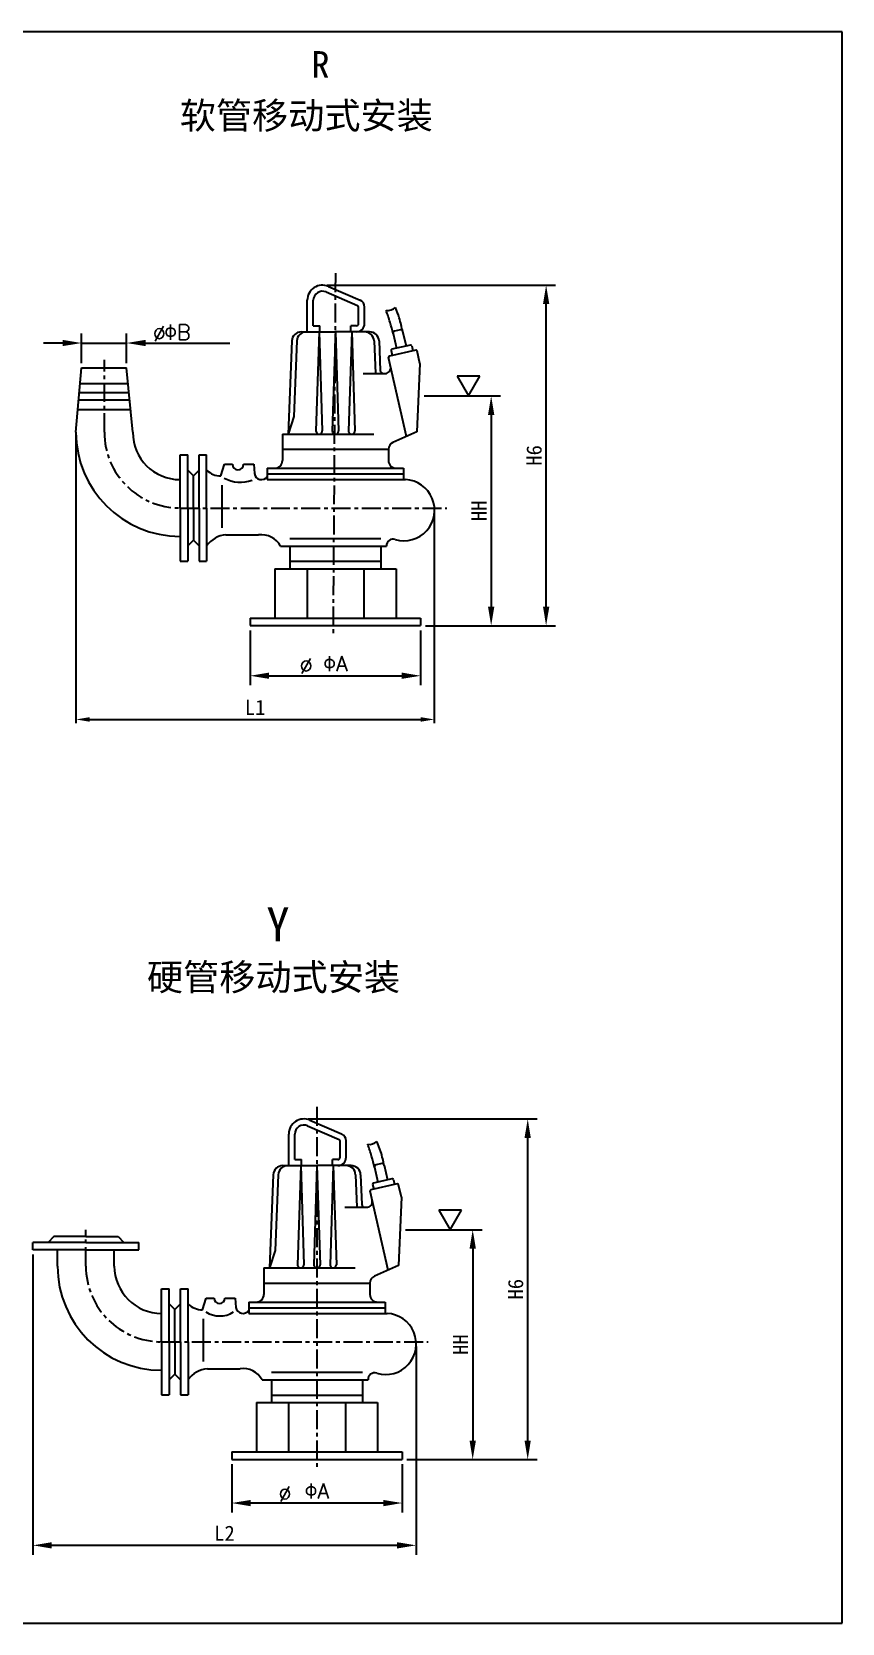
# Model space of a CAD drawing. Extents: x 1620 to 2878, y -792 to 791.
# Drawn here: x 2448.7 to 2555.6, y 119.4 to 329.4 of the extents above; entities that cross this region are included whole.
import ezdxf
from ezdxf.enums import TextEntityAlignment as Align

# ---------------------------------------------------------------- set-up
doc = ezdxf.new("R2010")
doc.units = 0
doc.header["$MEASUREMENT"] = 0
doc.linetypes.add('CENTERX2', pattern=[4, 2.5, -0.5, 0.5, -0.5])
doc.layers.get('0').update_dxf_attribs({"linetype": 'CONTINUOUS'})
doc.layers.get('DEFPOINTS').update_dxf_attribs({"linetype": 'CONTINUOUS'})
for name, color, linetype in [('1', 7, 'CONTINUOUS'), ('2', 1, 'CONTINUOUS'), ('5', 4, 'CENTERX2'), ('7', 1, 'CONTINUOUS')]:
    doc.layers.add(name, color=color, linetype=linetype)
doc.styles.add('HZTXT', font='txt.shx', dxfattribs={"bigfont": 'hztxt.shx'})
doc.styles.get("Standard").update_dxf_attribs({"font": 'SimSun.ttf', "width": 0.6})
doc.dimstyles.get("Standard").update_dxf_attribs({"dimtxt": 0.18, "dimasz": 0.18, "dimexe": 0.18, "dimexo": 0.0625, "dimgap": 0.09, "dimtad": 0, "dimtih": 1, "dimtoh": 1, "dimdec": 4, "dimzin": 0, "dimdsep": 46, "dimtxsty": 'Standard', "dimcen": 0.09, "dimadec": 0, "dimazin": 0, "dimtfac": 1, "dimtdec": 4, "dimtofl": 0, "dimtmove": 0, "dimatfit": 3, "dimfxl": 0, "dimtolj": 1, "dimtzin": 0, "dimarcsym": 0})

# ---------------------------------------------------------------- blocks, each defined once
blk = doc.blocks.new('A$C28C31050')
at = {"layer": '7'}
blk.add_arc((4, 91.9), 30.6, 262.492, 312.1245, dxfattribs=at)
for points in [[(18.4, 0), (10.5, 30), (0, 61.5)], [(43.9, 4.7), (34.7, 41.7), (24.5, 69.2)]]:
    blk.add_spline(points, degree=3, dxfattribs=at)
blk = doc.blocks.new('A$C30E952DB')
at = {"layer": '2'}
for p, q in [((60, 52), (0, 52)), ((0, 52), (30, 0)), ((30, 0), (60, 52))]:
    blk.add_line(p, q, dxfattribs=at)
blk = doc.blocks.new('*D329')
at = {"layer": '2', "color": 0, "lineweight": -2}
for p, q in [((2477.48, 250.45), (2477.48, 243.21)), ((2499.98, 250.45), (2499.98, 243.21)), ((2479.98, 244.46), (2497.48, 244.46))]:
    blk.add_line(p, q, dxfattribs=at)
at = {"layer": '2', "color": 0}
for points in [[(2479.98, 244.88), (2479.98, 244.05), (2477.48, 244.46)], [(2497.48, 244.88), (2497.48, 244.05), (2499.98, 244.46)]]:
    blk.add_solid(points, dxfattribs=at)
at = {"layer": 'DEFPOINTS', "color": 0}
for p in [(2477.48, 251.07), (2499.98, 251.07), (2499.98, 244.46)]:
    blk.add_point(p, dxfattribs=at)
blk = doc.blocks.new('*D330')
at = {"layer": '2', "color": 0, "lineweight": -2}
for p, q in [((2487.62, 296.01), (2517.79, 296.01)), ((2516.54, 253.57), (2516.54, 293.51)), ((2500.6, 251.07), (2517.79, 251.07))]:
    blk.add_line(p, q, dxfattribs=at)
at = {"layer": '2', "color": 0}
for points in [[(2516.13, 293.51), (2516.96, 293.51), (2516.54, 296.01)], [(2516.13, 253.57), (2516.96, 253.57), (2516.54, 251.07)]]:
    blk.add_solid(points, dxfattribs=at)
at = {"layer": 'DEFPOINTS', "color": 0}
for p in [(2487, 296.01), (2516.54, 296.01), (2499.98, 251.07)]:
    blk.add_point(p, dxfattribs=at)
blk = doc.blocks.new('*D331')
at = {"layer": '2', "color": 0, "lineweight": -2}
for p, q in [((2500.43, 281.38), (2510.54, 281.38)), ((2509.29, 278.88), (2509.29, 253.57)), ((2500.6, 251.07), (2510.54, 251.07))]:
    blk.add_line(p, q, dxfattribs=at)
at = {"layer": '2', "color": 0}
for points in [[(2508.87, 278.88), (2509.7, 278.88), (2509.29, 281.38)], [(2508.87, 253.57), (2509.7, 253.57), (2509.29, 251.07)]]:
    blk.add_solid(points, dxfattribs=at)
at = {"layer": 'DEFPOINTS', "color": 0}
for p in [(2499.8, 281.38), (2499.98, 251.07), (2509.29, 251.07)]:
    blk.add_point(p, dxfattribs=at)
blk = doc.blocks.new('*D332')
at = {"layer": '2', "color": 0, "lineweight": -2}
for p, q in [((2452.71, 288.37), (2450.21, 288.37)), ((2455.21, 285.72), (2455.21, 289.62)), ((2455.21, 288.37), (2461.16, 288.37)), ((2461.16, 285.72), (2461.16, 289.62)), ((2463.66, 288.37), (2474.77, 288.37))]:
    blk.add_line(p, q, dxfattribs=at)
at = {"layer": '2', "color": 0}
for points in [[(2452.71, 288.79), (2452.71, 287.96), (2455.21, 288.37)], [(2463.66, 288.79), (2463.66, 287.96), (2461.16, 288.37)]]:
    blk.add_solid(points, dxfattribs=at)
at = {"layer": 'DEFPOINTS', "color": 0}
for p in [(2461.16, 288.37), (2455.21, 285.1), (2461.16, 285.1)]:
    blk.add_point(p, dxfattribs=at)
blk = doc.blocks.new('*D336')
at = {"layer": '2', "color": 0, "lineweight": -2}
for p, q in [((2475.04, 140.42), (2475.04, 134.04)), ((2497.54, 140.42), (2497.54, 134.04)), ((2495.04, 135.29), (2477.54, 135.29))]:
    blk.add_line(p, q, dxfattribs=at)
at = {"layer": '2', "color": 0}
for points in [[(2477.54, 135.7), (2477.54, 134.87), (2475.04, 135.29)], [(2495.04, 135.7), (2495.04, 134.87), (2497.54, 135.29)]]:
    blk.add_solid(points, dxfattribs=at)
at = {"layer": 'DEFPOINTS', "color": 0}
for p in [(2475.04, 141.04), (2497.54, 141.04), (2475.04, 135.29)]:
    blk.add_point(p, dxfattribs=at)
at = {"layer": '2', "color": 0, "insert": (2486.29, 137.17), "char_height": 2.5, "attachment_point": 5}
blk.add_mtext('\\A1;   ', dxfattribs=at)
blk = doc.blocks.new('*D337')
at = {"layer": '2', "color": 0, "lineweight": -2}
for p, q in [((2448.79, 168.07), (2448.79, 128.46)), ((2499.37, 155.94), (2499.37, 128.46)), ((2451.29, 129.71), (2496.87, 129.71))]:
    blk.add_line(p, q, dxfattribs=at)
at = {"layer": '2', "color": 0}
for points in [[(2451.29, 130.12), (2451.29, 129.29), (2448.79, 129.71)], [(2496.87, 130.12), (2496.87, 129.29), (2499.37, 129.71)]]:
    blk.add_solid(points, dxfattribs=at)
at = {"layer": 'DEFPOINTS', "color": 0}
for p in [(2448.79, 168.69), (2499.37, 156.56), (2499.37, 129.71)]:
    blk.add_point(p, dxfattribs=at)
blk = doc.blocks.new('*D338')
at = {"layer": '2', "color": 0, "lineweight": -2}
for p, q in [((2485.14, 185.97), (2515.36, 185.97)), ((2514.11, 143.54), (2514.11, 183.47)), ((2498.16, 141.04), (2515.36, 141.04))]:
    blk.add_line(p, q, dxfattribs=at)
at = {"layer": '2', "color": 0}
for points in [[(2513.69, 183.47), (2514.52, 183.47), (2514.11, 185.97)], [(2513.69, 143.54), (2514.52, 143.54), (2514.11, 141.04)]]:
    blk.add_solid(points, dxfattribs=at)
at = {"layer": 'DEFPOINTS', "color": 0}
for p in [(2484.52, 185.97), (2514.11, 185.97), (2497.54, 141.04)]:
    blk.add_point(p, dxfattribs=at)
blk = doc.blocks.new('*D339')
at = {"layer": '2', "color": 0, "lineweight": -2}
for p, q in [((2497.99, 171.35), (2508.1, 171.35)), ((2506.85, 168.85), (2506.85, 143.54)), ((2498.16, 141.04), (2508.1, 141.04))]:
    blk.add_line(p, q, dxfattribs=at)
at = {"layer": '2', "color": 0}
for points in [[(2506.43, 168.85), (2507.27, 168.85), (2506.85, 171.35)], [(2506.43, 143.54), (2507.27, 143.54), (2506.85, 141.04)]]:
    blk.add_solid(points, dxfattribs=at)
at = {"layer": 'DEFPOINTS', "color": 0}
for p in [(2497.36, 171.35), (2497.54, 141.04), (2506.85, 141.04)]:
    blk.add_point(p, dxfattribs=at)

msp = doc.modelspace()

# ---------------------------------------------------------------- linework, layer by layer
for p, q in [((2555.62105, 329.43729), (2258.62105, 329.43729)), ((2555.62105, 119.43729), (2555.62105, 329.43729)), ((2258.62105, 119.43729), (2555.62105, 119.43729))]:
    msp.add_line(p, q)
at = {"layer": '1'}
for p, q in [((2485.00963, 289.84835), (2485.00963, 294.0059)), ((2485.80963, 290.64835), (2485.80963, 294.0059)), ((2487.48565, 295.10744), (2491.65668, 293.30495)), ((2487.803, 295.8418), (2491.97403, 294.03931)), ((2491.77735, 290.94835), (2491.77735, 293.12136)), ((2492.57735, 290.94835), (2492.57735, 293.12136)), ((2484.21444, 289.84835), (2488.72693, 289.84835)), ((2485.80963, 290.64835), (2486.68114, 290.64835)), ((2486.58114, 289.84835), (2486.16271, 276.78039)), ((2486.58114, 289.84835), (2486.99956, 276.78039)), ((2486.68114, 289.84835), (2486.68114, 290.64835)), ((2488.72693, 289.84835), (2488.3085, 276.78039)), ((2493.23941, 289.84835), (2488.72693, 289.84835)), ((2488.72693, 289.84835), (2489.14535, 276.78039)), ((2490.87271, 289.84835), (2490.45429, 276.78039)), ((2490.77271, 289.84835), (2490.77271, 290.64835)), ((2491.47735, 290.64835), (2490.77271, 290.64835)), ((2490.87271, 289.84835), (2491.29114, 276.78039)), ((2497.30406, 290.1113), (2496.52399, 289.93384)), ((2497.60329, 289.92299), (2498.04694, 287.97281)), ((2482.96543, 288.64796), (2482.47693, 276.34835)), ((2483.62749, 288.64796), (2483.23068, 278.65709)), ((2493.82636, 288.64796), (2493.99713, 284.34835)), ((2494.48842, 288.64796), (2494.64393, 284.73248)), ((2498.63199, 288.10591), (2496.19428, 287.55135)), ((2496.33568, 289.63462), (2496.77933, 287.68444)), ((2498.81153, 287.99292), (2498.95571, 287.35911)), ((2498.11352, 276.05535), (2495.74325, 286.47447)), ((2499.32495, 287.44311), (2495.85624, 286.65401)), ((2496.08129, 287.37181), (2496.22547, 286.73801)), ((2499.88181, 285.67147), (2499.47693, 276.65858)), ((2499.88181, 285.67147), (2499.50448, 287.33012)), ((2454.47693, 276.59835), (2455.20523, 285.09835)), ((2455.20523, 285.09835), (2461.15821, 285.09835)), ((2461.97693, 276.59835), (2461.15821, 285.09835)), ((2492.39175, 284.34835), (2495.28714, 284.34835)), ((2454.92591, 281.83837), (2461.47221, 281.83837)), ((2455.0286, 283.03689), (2461.35677, 283.03689)), ((2454.73397, 279.59835), (2461.68797, 279.59835)), ((2454.84375, 280.87955), (2461.56456, 280.87955)), ((2483.23068, 278.65709), (2482.47693, 276.34835)), ((2481.72693, 276.34835), (2481.72693, 272.84835)), ((2481.72693, 276.34835), (2493.78665, 276.34835)), ((2499.47693, 276.65858), (2496.32231, 275.26284)), ((2468.22693, 273.59835), (2469.22693, 273.59835)), ((2468.22693, 266.59835), (2468.22693, 273.59835)), ((2469.22693, 266.59835), (2469.22693, 273.59835)), ((2470.72693, 266.59835), (2470.72693, 273.59835)), ((2470.72693, 273.59835), (2471.72693, 273.59835)), ((2471.72693, 266.59835), (2471.72693, 273.59835)), ((2481.72693, 274.34835), (2495.72693, 274.34835)), ((2495.72693, 274.34835), (2495.72693, 272.84835)), ((2469.97693, 270.84835), (2469.22693, 271.59835)), ((2470.72693, 271.59835), (2469.97693, 270.84835)), ((2473.60604, 270.82623), (2474.08596, 272.36744)), ((2474.08596, 272.36744), (2475.14144, 272.36744)), ((2476.58529, 272.36744), (2477.94323, 272.36744)), ((2477.94323, 272.36744), (2478.03481, 271.1329)), ((2479.72693, 271.84835), (2479.72693, 270.34835)), ((2479.72693, 271.84835), (2497.72693, 271.84835)), ((2479.72693, 271.09835), (2497.72693, 271.09835)), ((2497.72693, 271.84835), (2497.72693, 270.34835)), ((2469.97693, 266.59835), (2469.97693, 270.84835)), ((2473.72693, 269.61842), (2473.72693, 264.00182)), ((2479.72693, 270.34835), (2497.97693, 270.34835)), ((2468.22693, 266.59835), (2468.22693, 259.59835)), ((2469.22693, 266.59835), (2469.22693, 259.59835)), ((2469.97693, 266.59835), (2469.97693, 262.34835)), ((2470.72693, 266.59835), (2470.72693, 259.59835)), ((2471.72693, 266.59835), (2471.72693, 259.59835)), ((2474.28369, 263.04868), (2478.59029, 263.04868)), ((2482.72693, 262.57454), (2494.72693, 262.57454)), ((2469.97693, 262.34835), (2469.22693, 261.59835)), ((2470.72693, 261.59835), (2469.97693, 262.34835)), ((2481.47693, 261.57454), (2495.47106, 261.57454)), ((2482.72693, 261.57454), (2482.72693, 258.57454)), ((2494.72693, 261.57454), (2494.72693, 258.57454)), ((2495.47106, 261.57767), (2495.47106, 261.57454)), ((2468.22693, 259.59835), (2469.22693, 259.59835)), ((2470.72693, 259.59835), (2471.72693, 259.59835)), ((2480.72693, 258.57454), (2480.72693, 252.07454)), ((2480.72693, 258.57454), (2496.72693, 258.57454)), ((2482.72693, 259.57454), (2494.72693, 259.57454)), ((2484.97693, 258.57454), (2484.97693, 252.07454)), ((2492.47693, 258.57454), (2492.47693, 252.07454)), ((2496.72693, 258.57454), (2496.72693, 252.07454)), ((2477.47693, 252.07454), (2477.47693, 251.07454)), ((2477.47693, 252.07454), (2499.97693, 252.07454)), ((2499.97693, 252.07454), (2499.97693, 251.07454)), ((2477.47693, 251.07454), (2499.97693, 251.07454)), ((2485.04806, 185.07391), (2489.21909, 183.27143)), ((2485.36541, 185.80828), (2489.53644, 184.00579)), ((2482.57203, 179.81483), (2482.57203, 183.97237)), ((2483.37203, 180.61483), (2483.37203, 183.97237)), ((2489.33975, 180.91483), (2489.33975, 183.08783)), ((2490.13975, 180.91483), (2490.13975, 183.08783)), ((2483.37203, 180.61483), (2484.24354, 180.61483)), ((2484.24354, 179.81483), (2484.24354, 180.61483)), ((2489.03975, 180.61483), (2488.33512, 180.61483)), ((2488.33512, 179.81483), (2488.33512, 180.61483)), ((2480.52783, 178.61444), (2480.03933, 166.31483)), ((2481.18989, 178.61444), (2480.79309, 168.62356)), ((2481.77685, 179.81483), (2486.28933, 179.81483)), ((2484.14354, 179.81483), (2483.72512, 166.74686)), ((2484.14354, 179.81483), (2484.56197, 166.74686)), ((2486.28933, 179.81483), (2485.8709, 166.74686)), ((2490.80181, 179.81483), (2486.28933, 179.81483)), ((2486.28933, 179.81483), (2486.70775, 166.74686)), ((2488.43512, 179.81483), (2488.01669, 166.74686)), ((2488.43512, 179.81483), (2488.85354, 166.74686)), ((2491.38876, 178.61444), (2491.55953, 174.31483)), ((2492.05083, 178.61444), (2492.20634, 174.69895)), ((2493.89808, 179.60109), (2494.34173, 177.65092)), ((2494.86647, 180.07778), (2494.0864, 179.90032)), ((2495.1657, 179.88946), (2495.60934, 177.93929)), ((2495.67592, 166.02182), (2493.30565, 176.44094)), ((2496.88735, 177.40958), (2493.41864, 176.62048)), ((2493.64369, 177.33828), (2493.78788, 176.70448)), ((2496.1944, 178.07238), (2493.75668, 177.51782)), ((2496.37393, 177.95939), (2496.51812, 177.32559)), ((2497.44422, 175.63795), (2497.06689, 177.29659)), ((2489.95415, 174.31483), (2492.84955, 174.31483)), ((2497.44422, 175.63795), (2497.03933, 166.62506)), ((2451.53933, 170.44431), (2450.78933, 169.69431)), ((2455.78933, 170.44431), (2451.53933, 170.44431)), ((2455.78933, 170.44431), (2460.03933, 170.44431)), ((2460.03933, 170.44431), (2460.78933, 169.69431)), ((2448.78933, 168.69431), (2448.78933, 169.69431)), ((2455.78933, 169.69431), (2448.78933, 169.69431)), ((2455.78933, 168.69431), (2448.78933, 168.69431)), ((2452.03933, 166.56483), (2452.03933, 168.69431)), ((2455.78933, 169.69431), (2462.78933, 169.69431)), ((2455.78933, 168.69431), (2462.78933, 168.69431)), ((2459.53933, 166.56483), (2459.53933, 168.69431)), ((2462.78933, 168.69431), (2462.78933, 169.69431)), ((2480.79309, 168.62356), (2480.03933, 166.31483)), ((2479.28933, 166.31483), (2479.28933, 162.81483)), ((2479.28933, 166.31483), (2491.34906, 166.31483)), ((2497.03933, 166.62506), (2493.88472, 165.22932)), ((2479.28933, 164.31483), (2493.28933, 164.31483)), ((2493.28933, 164.31483), (2493.28933, 162.81483)), ((2465.78933, 163.56483), (2466.78933, 163.56483)), ((2465.78933, 156.56483), (2465.78933, 163.56483)), ((2466.78933, 156.56483), (2466.78933, 163.56483)), ((2468.28933, 163.56483), (2469.28933, 163.56483)), ((2468.28933, 156.56483), (2468.28933, 163.56483)), ((2469.28933, 156.56483), (2469.28933, 163.56483)), ((2471.16845, 160.7927), (2471.64836, 162.33391)), ((2471.64836, 162.33391), (2472.70385, 162.33391)), ((2474.14769, 162.33391), (2475.50563, 162.33391)), ((2475.50563, 162.33391), (2475.59721, 161.09938)), ((2477.28933, 161.81483), (2477.28933, 160.31483)), ((2477.28933, 161.81483), (2495.28933, 161.81483)), ((2495.28933, 161.81483), (2495.28933, 160.31483)), ((2467.53933, 160.81483), (2466.78933, 161.56483)), ((2468.28933, 161.56483), (2467.53933, 160.81483)), ((2467.53933, 156.56483), (2467.53933, 160.81483)), ((2477.28933, 161.06483), (2495.28933, 161.06483)), ((2477.28933, 160.31483), (2495.53933, 160.31483)), ((2471.28933, 159.58489), (2471.28933, 153.96829)), ((2465.78933, 156.56483), (2465.78933, 149.56483)), ((2466.78933, 156.56483), (2466.78933, 149.56483)), ((2467.53933, 156.56483), (2467.53933, 152.31483)), ((2468.28933, 156.56483), (2468.28933, 149.56483)), ((2469.28933, 156.56483), (2469.28933, 149.56483)), ((2467.53933, 152.31483), (2466.78933, 151.56483)), ((2468.28933, 151.56483), (2467.53933, 152.31483)), ((2471.8461, 153.01515), (2476.15269, 153.01515)), ((2479.03933, 151.54101), (2493.03346, 151.54101)), ((2480.28933, 152.54101), (2492.28933, 152.54101)), ((2480.28933, 151.54101), (2480.28933, 148.54101)), ((2492.28933, 151.54101), (2492.28933, 148.54101)), ((2493.03346, 151.54414), (2493.03346, 151.54101)), ((2465.78933, 149.56483), (2466.78933, 149.56483)), ((2468.28933, 149.56483), (2469.28933, 149.56483)), ((2480.28933, 149.54101), (2492.28933, 149.54101)), ((2478.28933, 148.54101), (2478.28933, 142.04101)), ((2478.28933, 148.54101), (2494.28933, 148.54101)), ((2482.53933, 148.54101), (2482.53933, 142.04101)), ((2490.03933, 148.54101), (2490.03933, 142.04101)), ((2494.28933, 148.54101), (2494.28933, 142.04101)), ((2475.03933, 142.04101), (2475.03933, 141.04101)), ((2475.03933, 142.04101), (2497.53933, 142.04101)), ((2475.03933, 141.04101), (2497.53933, 141.04101)), ((2497.53933, 142.04101), (2497.53933, 141.04101))]:
    msp.add_line(p, q, dxfattribs=at)
for centre, radius, start, end in [((2487.00963, 294.0059), 2, 66.628655, 180), ((2487.00963, 294.0059), 1.2, 66.628655, 180), ((2491.57735, 293.12136), 1, 0, 66.628655), ((2491.57735, 293.12136), 0.2, 0, 66.628655), ((2484.21444, 288.59835), 1.25, 90, 177.7255861), ((2484.8765, 288.59835), 1.25, 90, 177.7255861), ((2491.47735, 290.94835), 1.1, 270, 0), ((2491.47735, 290.94835), 0.3, 270, 0), ((2492.57735, 288.59835), 1.25, 2.2744139, 90), ((2493.23941, 288.59835), 1.25, 2.2744139, 90), ((2496.57945, 289.69007), 0.25, 102.8161993, 192.8161993), ((2497.35952, 289.86753), 0.25, 12.8161993, 102.8161993), ((2498.66527, 287.95965), 0.15, 12.8161993, 102.8161993), ((2495.88951, 286.50775), 0.15, 102.8161993, 192.8161993), ((2496.22755, 287.40509), 0.15, 102.8161993, 192.8161993), ((2499.35822, 287.29685), 0.15, 12.8161993, 102.8161993), ((2495.04362, 284.74835), 0.4, 182.2744139, 270), ((2495.28714, 285.09835), 0.75, 270, 12.8161993), ((2468.22693, 276.59835), 13.75, 180, 270), ((2468.22693, 276.59835), 6.25, 180, 270), ((2486.58114, 276.76699), 0.41864, 178.1660674, 1.8339326), ((2488.72693, 276.76699), 0.41864, 178.1660674, 1.8339326), ((2490.87271, 276.76699), 0.41864, 178.1660674, 1.8339326), ((2496.72693, 274.34835), 1, 113.8666956, 180), ((2473.5666, 273.40291), 2.57698, 224.4477368, 270.8769211), ((2475.86336, 272.36744), 0.72192, 180, 0), ((2478.95325, 271.27778), 0.92981, 188.9642227, 326.3128987), ((2480.72693, 272.84835), 1, 270, 0), ((2496.72693, 272.84835), 1, 180, 270), ((2476.17868, 274.33127), 4.33586, 240.6773108, 290.8849959), ((2497.77965, 266.31368), 4.0395, 253.3920966, 87.2007702), ((2474.52399, 259.64624), 3.41091, 94.0397863, 145.0882275), ((2478.97008, 260.22904), 2.8451, 28.2238006, 97.671337), ((2496.33018, 261.63382), 0.86096, 69.9692524, 183.7394529), ((2484.57203, 183.97237), 2, 66.628655, 180), ((2484.57203, 183.97237), 1.2, 66.628655, 180), ((2489.13975, 183.08783), 0.2, 0, 66.628655), ((2489.13975, 183.08783), 1, 0, 66.628655), ((2489.03975, 180.91483), 0.3, 270, 0), ((2489.03975, 180.91483), 1.1, 270, 0), ((2481.77685, 178.56483), 1.25, 90, 177.7255861), ((2482.43891, 178.56483), 1.25, 90, 177.7255861), ((2490.13975, 178.56483), 1.25, 2.2744139, 90), ((2490.80181, 178.56483), 1.25, 2.2744139, 90), ((2494.14185, 179.65655), 0.25, 102.8161993, 192.8161993), ((2494.92192, 179.834), 0.25, 12.8161993, 102.8161993), ((2493.45192, 176.47422), 0.15, 102.8161993, 192.8161993), ((2493.78995, 177.37156), 0.15, 102.8161993, 192.8161993), ((2496.22767, 177.92612), 0.15, 12.8161993, 102.8161993), ((2496.92062, 177.26332), 0.15, 12.8161993, 102.8161993), ((2492.60602, 174.71483), 0.4, 182.2744139, 270), ((2492.84955, 175.06483), 0.75, 270, 12.8161993), ((2465.78933, 166.56483), 13.75, 180, 270), ((2465.78933, 166.56483), 6.25, 180, 270), ((2484.14354, 166.73347), 0.41864, 178.1660674, 1.8339326), ((2486.28933, 166.73347), 0.41864, 178.1660674, 1.8339326), ((2488.43512, 166.73347), 0.41864, 178.1660674, 1.8339326), ((2494.28933, 164.31483), 1, 113.8666956, 180), ((2473.42577, 162.33391), 0.72192, 180, 0), ((2478.28933, 162.81483), 1, 270, 0), ((2494.28933, 162.81483), 1, 180, 270), ((2471.12901, 163.36938), 2.57698, 224.4477368, 270.8769211), ((2473.46285, 163.37448), 3.4011, 237.1447937, 302.4306821), ((2476.51566, 161.24426), 0.92981, 188.9642227, 326.3128987), ((2495.34205, 156.28015), 4.0395, 253.3920966, 87.2007702), ((2472.08639, 149.61271), 3.41091, 94.0397863, 145.0882275), ((2476.53249, 150.19551), 2.8451, 28.2238006, 97.671337), ((2493.89258, 151.60029), 0.86096, 69.9692524, 183.7394529)]:
    msp.add_arc(centre, radius, start, end, dxfattribs=at)
at = {"layer": '2'}
for p, q in [((2454.47693, 276.59835), (2454.47693, 238.19454)), ((2501.78249, 266.59835), (2501.78249, 238.19454)), ((2456.27693, 238.69454), (2499.98249, 238.69454))]:
    msp.add_line(p, q, dxfattribs=at)
for points in [[(2456.27693, 238.99454), (2456.27693, 238.39454), (2454.47693, 238.69454)], [(2499.98249, 238.99454), (2499.98249, 238.39454), (2501.78249, 238.69454)]]:
    msp.add_solid(points, dxfattribs=at)
at = {"layer": '5'}
for p, q in [((2488.72693, 297.58765), (2488.41213, 249.89771)), ((2458.22693, 276.59835), (2458.22693, 286.13603)), ((2468.22693, 266.59835), (2503.42791, 266.59835)), ((2486.28933, 187.55413), (2486.28933, 139.94157)), ((2455.78933, 166.56483), (2455.78933, 171.33367)), ((2465.78933, 156.56483), (2500.99032, 156.56483))]:
    msp.add_line(p, q, dxfattribs=at)
for centre in [(2468.22693, 276.59835), (2465.78933, 166.56483)]:
    msp.add_arc(centre, 10, 180, 270, dxfattribs=at)
at = {"layer": 'DEFPOINTS', "color": 0, "linetype": 'ByBlock'}
for p in [(2454.47693, 276.59835), (2501.78249, 238.69454)]:
    msp.add_point(p, dxfattribs=at)

# ---------------------------------------------------------------- block references
at = {"layer": '7', "xscale": 0.04999999999995453, "yscale": 0.05000000000001137, "zscale": 0.05}
for name, p in [('A$C28C31050', (2495.42244, 289.59619)), ('A$C30E952DB', (2504.79411, 281.38176)), ('A$C28C31050', (2492.98604, 179.55518)), ('A$C30E952DB', (2502.35651, 171.34823))]:
    msp.add_blockref(name, p, dxfattribs=at)

# ---------------------------------------------------------------- texts
at = {"style": 'HZTXT'}
for p in [(2464.63445, 288.60762), (2484.00786, 244.75375), (2481.20591, 135.47561)]:
    msp.add_text('%%c', height=2, dxfattribs=at).set_placement(p)
msp.add_attdef('ΦB', (2466.10915, 288.79529), '', height=2, dxfattribs=at)
for tag, p in [('H6', (2516.54276, 273.54152)), ('HH', (2509.28655, 266.22815)), ('H6', (2514.10516, 163.50757)), ('HH', (2506.84896, 156.19462))]:
    msp.add_attdef(tag, text='', height=2, rotation=90).set_placement(p, align=Align.BOTTOM_CENTER)
for p in [(2488.72693, 244.46333), (2486.28933, 135.28579)]:
    msp.add_attdef('ΦA', text='', height=2, dxfattribs=at).set_placement(p, align=Align.BOTTOM_CENTER)
for tag, p in [('L1', (2478.12971, 238.69454)), ('L2', (2474.08042, 129.70825))]:
    msp.add_attdef(tag, text='', height=2).set_placement(p, align=Align.BOTTOM_CENTER)
at = {"layer": '2'}
for s, height, p in [('R', 3.5, (2485.55521, 323.387)), ('软管移动式安装', 3.5, (2468.17315, 316.63607)), ('Y', 4.5, (2479.61301, 209.40655)), ('硬管移动式安装', 3.5, (2463.8436, 202.94053))]:
    msp.add_text(s, height=height, dxfattribs=at).set_placement(p)

# ---------------------------------------------------------------- dimensions: what is measured, and where the dimension line sits
for base, p1, p2, picture, middle in [((2516.54276, 296.0085), (2499.97693, 251.07454), (2486.99894, 296.0085), '*D330', (2516.54276, 273.54152)), ((2509.28655, 251.07454), (2499.80166, 281.38176), (2499.97693, 251.07454), '*D331', (2509.28655, 266.22815)), ((2514.10516, 185.97414), (2497.53933, 141.04101), (2484.51717, 185.97414), '*D338', (2514.10516, 163.50757)), ((2506.84896, 141.04101), (2497.36406, 171.34823), (2497.53933, 141.04101), '*D339', (2506.84896, 156.19462))]:
    dim = msp.add_linear_dim(base=base, p1=p1, p2=p2, angle=90, text=' ', dimstyle='Standard', override={"dimtxt": 2.5, "dimasz": 2.5, "dimexe": 1.25, "dimexo": 0.625, "dimgap": 0.625, "dimtad": 1, "dimtih": 0, "dimtoh": 0, "dimzin": 8, "dimlunit": 6, "dimcen": 2.5, "dimtofl": 1}, dxfattribs=at)
    dim.commit()
    dim.dimension.update_dxf_attribs({"geometry": picture, "text_midpoint": middle})
dim = msp.add_linear_dim(base=(2461.15821, 288.3739), p1=(2455.20523, 285.09835), p2=(2461.15821, 285.09835), text=' ', dimstyle='Standard', override={"dimtxt": 2.5, "dimasz": 2.5, "dimexe": 1.25, "dimexo": 0.625, "dimgap": 0.625, "dimtad": 1, "dimtih": 0, "dimtoh": 0, "dimzin": 8, "dimlunit": 6, "dimcen": 2.5, "dimtofl": 1}, dxfattribs=at)
dim.commit()
dim.dimension.update_dxf_attribs({"geometry": '*D332', "text_midpoint": (2474.14972, 288.3739), "dimtype": 160})
for base, p1, p2, text, picture, middle in [((2499.97693, 244.46333), (2477.47693, 251.07454), (2499.97693, 251.07454), ' ', '*D329', (2488.72693, 244.46333)), ((2499.37151, 129.70825), (2448.78933, 168.69431), (2499.37151, 156.56483), ' ', '*D337', (2474.08042, 129.70825)), ((2475.03933, 135.28579), (2497.53933, 141.04101), (2475.03933, 141.04101), '   ', '*D336', (2486.28933, 137.16774))]:
    dim = msp.add_linear_dim(base=base, p1=p1, p2=p2, text=text, dimstyle='Standard', override={"dimtxt": 2.5, "dimasz": 2.5, "dimexe": 1.25, "dimexo": 0.625, "dimgap": 0.625, "dimtad": 1, "dimtih": 0, "dimtoh": 0, "dimzin": 8, "dimlunit": 6, "dimcen": 2.5, "dimtofl": 1}, dxfattribs=at)
    dim.commit()
    dim.dimension.update_dxf_attribs({"geometry": picture, "text_midpoint": middle})

doc.saveas('drawing.dxf')
